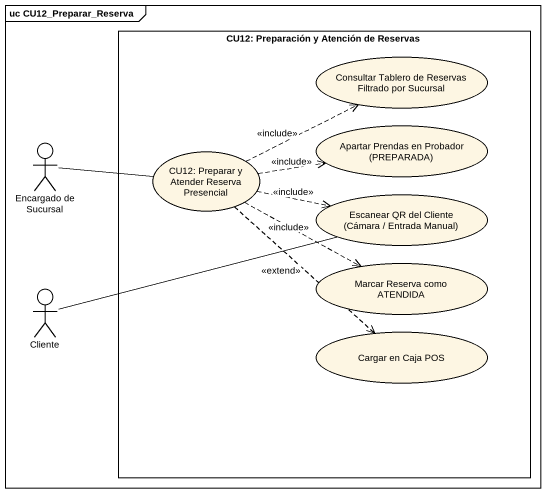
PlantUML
@startuml
mainframe uc CU12_Preparar_Reserva
rectangle "CU12: Preparación y Atención de Reservas" as CU12_Preparación_y_Atención {
  usecase "Consultar Tablero de Reservas Filtrado por Sucursal" as Consultar_Tablero_de
  usecase "Apartar Prendas en Probador (PREPARADA)" as Apartar_Prendas_en_Probador
  usecase "CU12: Preparar y Atender Reserva Presencial" as CU12_Preparar_y_Atender
  usecase "Escanear QR del Cliente (Cámara / Entrada Manual)" as Escanear_QR_del_Cliente
  usecase "Marcar Reserva como ATENDIDA" as Marcar_Reserva_como_ATENDIDA
  usecase "Cargar en Caja POS" as Cargar_en_Caja_POS
}
actor "Encargado de Sucursal" as Encargado_de_Sucursal
actor Cliente
Encargado_de_Sucursal -right- CU12_Preparar_y_Atender
CU12_Preparar_y_Atender .right.> Consultar_Tablero_de : <<include>>
CU12_Preparar_y_Atender .right.> Apartar_Prendas_en_Probador : <<include>>
CU12_Preparar_y_Atender .right.> Escanear_QR_del_Cliente : <<include>>
CU12_Preparar_y_Atender .right.> Marcar_Reserva_como_ATENDIDA : <<include>>
CU12_Preparar_y_Atender ..> Cargar_en_Caja_POS : <<extend>>
Cliente -right- Escanear_QR_del_Cliente
@enduml
